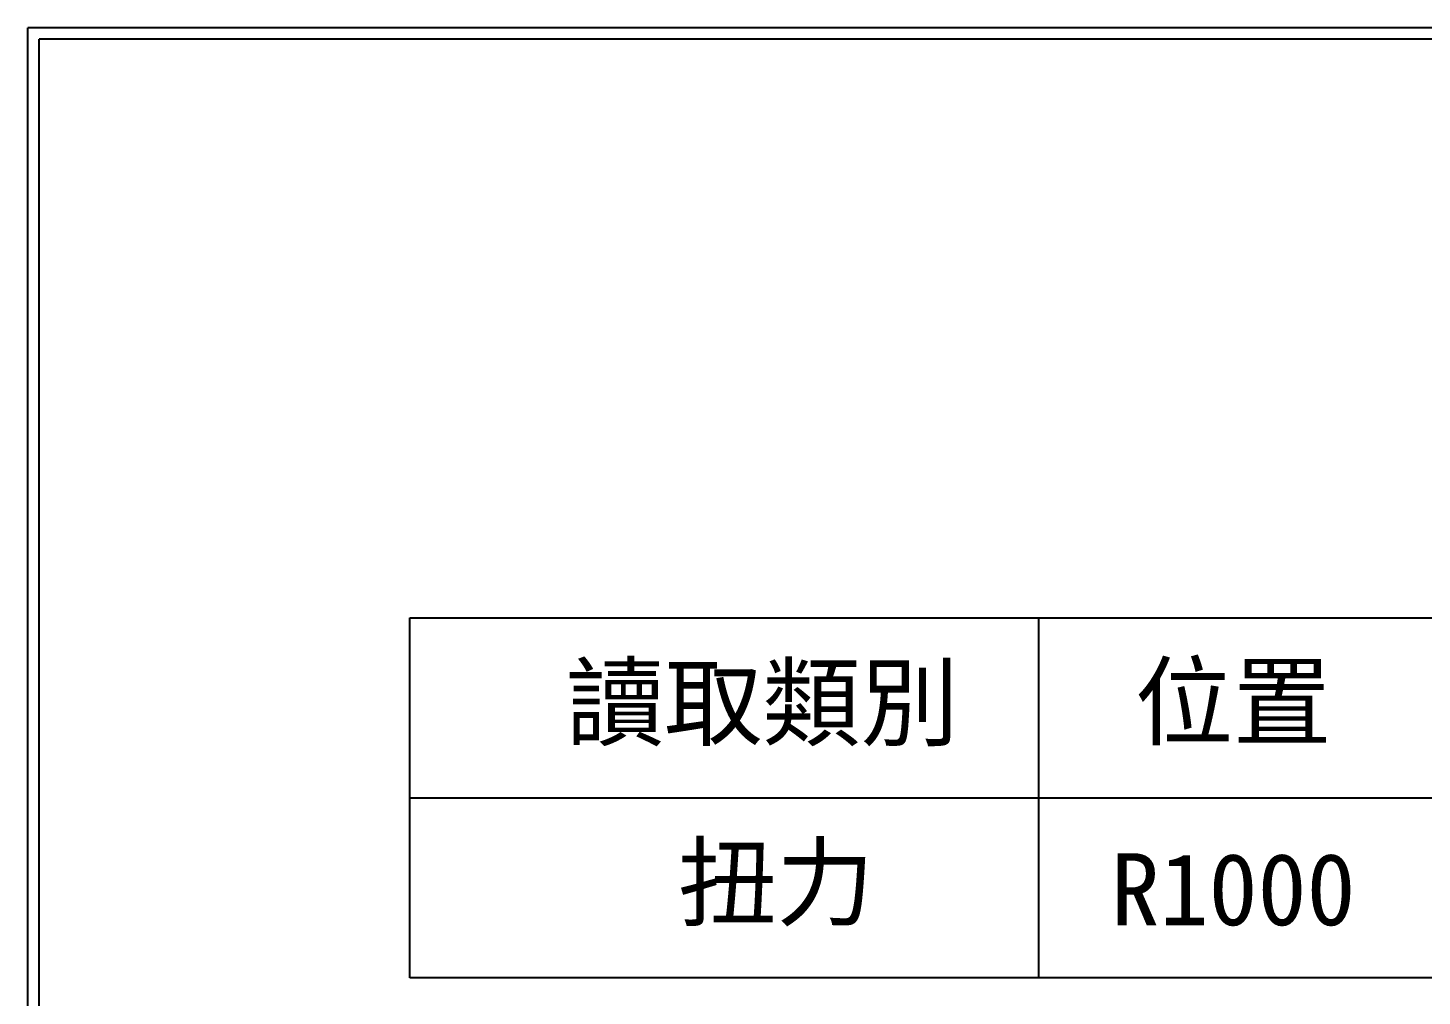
# Model space of a CAD drawing. Extents: x 627 to 914, y 3 to 207.
# Drawn here: x 627.2 to 782.1, y 99.4 to 207 of the extents above; entities that cross this region are included whole.
import ezdxf

# ---------------------------------------------------------------- set-up
doc = ezdxf.new("R2010")
doc.units = 0
doc.layers.get('0').update_dxf_attribs({"linetype": 'CONTINUOUS'})
doc.layers.add('圖框層', color=7, linetype='CONTINUOUS')
doc.styles.add('CNS', font='romanc.shx', dxfattribs={"bigfont": 'chineset.shx'})

msp = doc.modelspace()

# ---------------------------------------------------------------- linework, layer by layer
for p, q in [((669.64, 141.45), (869.64, 141.45)), ((669.64, 101.45), (669.64, 141.45)), ((739.48, 141.45), (739.48, 101.45)), ((669.64, 121.45), (869.64, 121.45)), ((869.64, 101.45), (669.64, 101.45))]:
    msp.add_line(p, q)
at = {"layer": '圖框層', "color": 7}
for p, q in [((914.2, 206.97), (627.2, 206.97)), ((627.2, 3), (627.2, 206.97)), ((912.95, 205.72), (628.45, 205.72)), ((628.45, 4.25), (628.45, 205.72))]:
    msp.add_line(p, q, dxfattribs=at)

# ---------------------------------------------------------------- texts
at = {"color": 0, "char_height": 8, "attachment_point": 5, "style": 'CNS'}
for s, insert, width in [('{\\fDFKai-SB|b0|i0|c136|p65;讀取類別}', (708.82, 131.6), 104.9768), ('{\\fDFKai-SB|b0|i0|c136|p65;位置}', (761.12, 131.7), 39.523), ('{\\fDFKai-SB|b0|i0|c136|p65;扭力}', (710.34, 111.6), 104.9768), ('{\\fDFKai-SB|b0|i0|c136|p65;R1000}', (761.12, 111.22), 39.523)]:
    msp.add_mtext(s, dxfattribs=dict(at, insert=insert, width=width))

doc.saveas('drawing.dxf')
